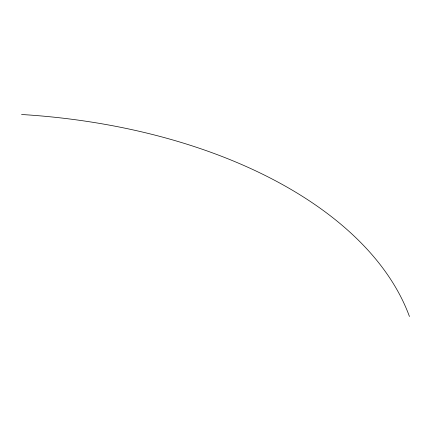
<?xml version="1.0" encoding="UTF-8"?>
<svg xmlns="http://www.w3.org/2000/svg" width="431" height="431" viewBox="0 0 431 431"><rect width="100%" height="100%" fill="white"/><g stroke="black" fill="none" stroke-linecap="round" stroke-linejoin="round"><path stroke-width="0.65" d="M21.55 114.495A444.377 256.558 0 0 1 409.45 316.505"/></g></svg>
